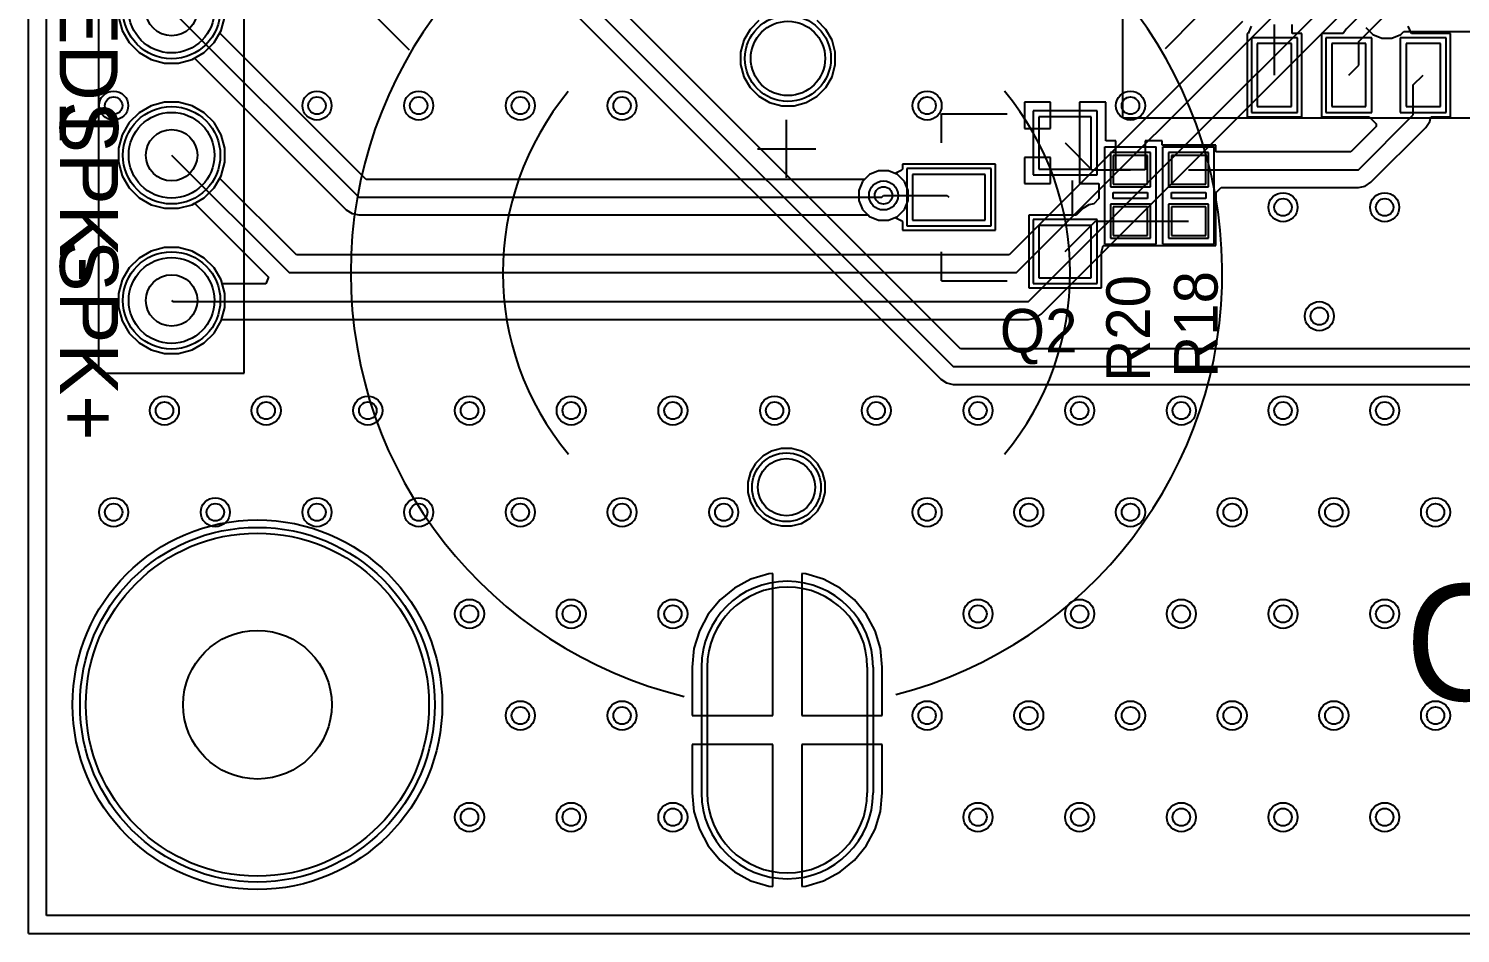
# Model space of a CAD drawing. Header units: millimetres. Extents: x 3.09 to 5.5, y 1.46 to 3.23.
# Drawn here: x 3.091 to 4.077, y 1.46 to 2.083 of the extents above; entities that cross this region are included whole.
import ezdxf

# ---------------------------------------------------------------- set-up
doc = ezdxf.new("R2010")
doc.units = ezdxf.units.MM
doc.header["$MEASUREMENT"] = 0
for name, color, linetype in [('BottomLayer', 5, 'Continuous'), ('BottomOverlay', 54, 'Continuous'), ('BottomPaste', 16, 'Continuous'), ('BottomSolder', 6, 'Continuous'), ('KeepOutLayer', 6, 'Continuous'), ('Mechanical11', 56, 'Continuous'), ('MultiLayer', 9, 'Continuous'), ('PadHoleLayer', 156, 'Continuous'), ('TopLayer', 1, 'Continuous'), ('TopOverlay', 2, 'Continuous'), ('TopPaste', 8, 'Continuous'), ('TopSolder', 216, 'Continuous'), ('ViaHoleLayer', 16, 'Continuous')]:
    doc.layers.add(name, color=color, linetype=linetype)

# ---------------------------------------------------------------- blocks, each defined once
blk = doc.blocks.new('HDR1X10_B_7')
at = {"layer": 'BottomLayer'}
for centre in [(0.7, 0), (0.8, 0), (0.9, 0)]:
    blk.add_circle(centre, 0.02953, dxfattribs=at)
at = {"layer": 'BottomOverlay'}
for p, q in [((0.95, 0.05), (-0.05, 0.05)), ((0.95, -0.05), (0.95, 0.05)), ((0.95, -0.05), (0.025, -0.05))]:
    blk.add_line(p, q, dxfattribs=at)
at = {"layer": 'BottomSolder'}
for centre in [(0.7, 0), (0.8, 0), (0.9, 0)]:
    blk.add_circle(centre, 0.03353, dxfattribs=at)
at = {"layer": 'MultiLayer'}
for centre in [(0.7, 0), (0.8, 0), (0.9, 0)]:
    blk.add_circle(centre, 0.02953, dxfattribs=at)
at = {"layer": 'PadHoleLayer'}
for centre in [(0.7, 0), (0.8, 0), (0.9, 0)]:
    blk.add_circle(centre, 0.01772, dxfattribs=at)
at = {"layer": 'TopLayer'}
for centre in [(0.7, 0), (0.8, 0), (0.9, 0)]:
    blk.add_circle(centre, 0.02953, dxfattribs=at)
at = {"layer": 'TopSolder'}
for centre in [(0.7, 0), (0.8, 0), (0.9, 0)]:
    blk.add_circle(centre, 0.03353, dxfattribs=at)
blk = doc.blocks.new('AIR722UG_A10_18')
at = {"layer": 'TopLayer'}
for p, q in [((0.11614, 0.05118), (0.09252, 0.05118)), ((0.09252, 0.05118), (0.09252, 0.00787)), ((0.11614, 0.00787), (0.11614, 0.05118)), ((0.16732, 0.05118), (0.1437, 0.05118)), ((0.1437, 0.05118), (0.1437, 0.00787)), ((0.16732, 0.00787), (0.16732, 0.05118)), ((0.2185, 0.05118), (0.19488, 0.05118)), ((0.19488, 0.05118), (0.19488, 0.00787)), ((0.2185, 0.00787), (0.2185, 0.05118)), ((0.09252, 0.00787), (0.11614, 0.00787)), ((0.1437, 0.00787), (0.16732, 0.00787)), ((0.19488, 0.00787), (0.2185, 0.00787))]:
    blk.add_line(p, q, dxfattribs=at)
at = {"layer": 'TopOverlay'}
for q in [(0, 0.81102), (0.77165, 0)]:
    blk.add_line((0, 0), q, dxfattribs=at)
at = {"layer": 'TopPaste'}
for p, q in [((0.11614, 0.05118), (0.09252, 0.05118)), ((0.09252, 0.05118), (0.09252, 0.00787)), ((0.11614, 0.00787), (0.11614, 0.05118)), ((0.16732, 0.05118), (0.1437, 0.05118)), ((0.1437, 0.05118), (0.1437, 0.00787)), ((0.16732, 0.00787), (0.16732, 0.05118)), ((0.2185, 0.05118), (0.19488, 0.05118)), ((0.19488, 0.05118), (0.19488, 0.00787)), ((0.2185, 0.00787), (0.2185, 0.05118)), ((0.09252, 0.00787), (0.11614, 0.00787)), ((0.1437, 0.00787), (0.16732, 0.00787)), ((0.19488, 0.00787), (0.2185, 0.00787))]:
    blk.add_line(p, q, dxfattribs=at)
at = {"layer": 'TopSolder'}
for p, q in [((0.12014, 0.05518), (0.08852, 0.05518)), ((0.08852, 0.05518), (0.08852, 0.00387)), ((0.12014, 0.00387), (0.12014, 0.05518)), ((0.17132, 0.05518), (0.1397, 0.05518)), ((0.1397, 0.05518), (0.1397, 0.00387)), ((0.17132, 0.00387), (0.17132, 0.05518)), ((0.2225, 0.05518), (0.19088, 0.05518)), ((0.19088, 0.05518), (0.19088, 0.00387)), ((0.2225, 0.00387), (0.2225, 0.05518)), ((0.08852, 0.00387), (0.12014, 0.00387)), ((0.1397, 0.00387), (0.17132, 0.00387)), ((0.19088, 0.00387), (0.2225, 0.00387))]:
    blk.add_line(p, q, dxfattribs=at)
blk = doc.blocks.new('R0402_37')
at = {"layer": 'Mechanical11'}
for p, q in [((-0.03346, 0.01772), (0.03346, 0.01772)), ((-0.03346, 0.01772), (-0.03346, -0.01772)), ((0.03346, 0.01772), (0.03346, -0.01772)), ((-0.03346, -0.01772), (0.03346, -0.01772))]:
    blk.add_line(p, q, dxfattribs=at)
at = {"layer": 'TopLayer'}
for p, q in [((-0.00787, 0.01181), (-0.02756, 0.01181)), ((-0.02756, 0.01181), (-0.02756, -0.01181)), ((-0.00787, -0.01181), (-0.00787, 0.01181)), ((-0.002, -0.01181), (-0.002, 0.01181)), ((-0.002, 0.01181), (0.002, 0.01181)), ((0.002, 0.01181), (0.002, -0.01181)), ((0.02756, 0.01181), (0.00787, 0.01181)), ((0.00787, 0.01181), (0.00787, -0.01181)), ((0.02756, -0.01181), (0.02756, 0.01181)), ((-0.02756, -0.01181), (-0.00787, -0.01181)), ((0.002, -0.01181), (-0.002, -0.01181)), ((0.00787, -0.01181), (0.02756, -0.01181))]:
    blk.add_line(p, q, dxfattribs=at)
at = {"layer": 'TopOverlay'}
for p, q in [((-0.03346, 0.01772), (0.03346, 0.01772)), ((-0.03346, 0.01772), (-0.03346, -0.01772)), ((0.03346, 0.01772), (0.03346, -0.01772)), ((-0.03346, -0.01772), (0.03346, -0.01772))]:
    blk.add_line(p, q, dxfattribs=at)
at = {"layer": 'TopPaste'}
for p, q in [((-0.00787, 0.01181), (-0.02756, 0.01181)), ((-0.02756, 0.01181), (-0.02756, -0.01181)), ((-0.00787, -0.01181), (-0.00787, 0.01181)), ((0.02756, 0.01181), (0.00787, 0.01181)), ((0.00787, 0.01181), (0.00787, -0.01181)), ((0.02756, -0.01181), (0.02756, 0.01181)), ((-0.02756, -0.01181), (-0.00787, -0.01181)), ((0.00787, -0.01181), (0.02756, -0.01181))]:
    blk.add_line(p, q, dxfattribs=at)
at = {"layer": 'TopSolder'}
for p, q in [((-0.00591, 0.01378), (-0.02953, 0.01378)), ((-0.02953, 0.01378), (-0.02953, -0.01378)), ((-0.00591, -0.01378), (-0.00591, 0.01378)), ((0.02953, 0.01378), (0.00591, 0.01378)), ((0.00591, 0.01378), (0.00591, -0.01378)), ((0.02953, -0.01378), (0.02953, 0.01378)), ((-0.02953, -0.01378), (-0.00591, -0.01378)), ((0.00591, -0.01378), (0.02953, -0.01378))]:
    blk.add_line(p, q, dxfattribs=at)
blk = doc.blocks.new('R0402_39')
at = {"layer": 'Mechanical11'}
for p, q in [((-0.03346, 0.01772), (0.03346, 0.01772)), ((-0.03346, 0.01772), (-0.03346, -0.01772)), ((0.03346, 0.01772), (0.03346, -0.01772)), ((-0.03346, -0.01772), (0.03346, -0.01772))]:
    blk.add_line(p, q, dxfattribs=at)
at = {"layer": 'TopLayer'}
for p, q in [((-0.00787, 0.01181), (-0.02756, 0.01181)), ((-0.02756, 0.01181), (-0.02756, -0.01181)), ((-0.00787, -0.01181), (-0.00787, 0.01181)), ((-0.002, -0.01181), (-0.002, 0.01181)), ((-0.002, 0.01181), (0.002, 0.01181)), ((0.002, 0.01181), (0.002, -0.01181)), ((0.02756, 0.01181), (0.00787, 0.01181)), ((0.00787, 0.01181), (0.00787, -0.01181)), ((0.02756, -0.01181), (0.02756, 0.01181)), ((-0.02756, -0.01181), (-0.00787, -0.01181)), ((0.002, -0.01181), (-0.002, -0.01181)), ((0.00787, -0.01181), (0.02756, -0.01181))]:
    blk.add_line(p, q, dxfattribs=at)
at = {"layer": 'TopOverlay'}
for p, q in [((-0.03346, 0.01772), (0.03346, 0.01772)), ((-0.03346, 0.01772), (-0.03346, -0.01772)), ((0.03346, 0.01772), (0.03346, -0.01772)), ((-0.03346, -0.01772), (0.03346, -0.01772))]:
    blk.add_line(p, q, dxfattribs=at)
at = {"layer": 'TopPaste'}
for p, q in [((-0.00787, 0.01181), (-0.02756, 0.01181)), ((-0.02756, 0.01181), (-0.02756, -0.01181)), ((-0.00787, -0.01181), (-0.00787, 0.01181)), ((0.02756, 0.01181), (0.00787, 0.01181)), ((0.00787, 0.01181), (0.00787, -0.01181)), ((0.02756, -0.01181), (0.02756, 0.01181)), ((-0.02756, -0.01181), (-0.00787, -0.01181)), ((0.00787, -0.01181), (0.02756, -0.01181))]:
    blk.add_line(p, q, dxfattribs=at)
at = {"layer": 'TopSolder'}
for p, q in [((-0.00591, 0.01378), (-0.02953, 0.01378)), ((-0.02953, 0.01378), (-0.02953, -0.01378)), ((-0.00591, -0.01378), (-0.00591, 0.01378)), ((0.02953, 0.01378), (0.00591, 0.01378)), ((0.00591, 0.01378), (0.00591, -0.01378)), ((0.02953, -0.01378), (0.02953, 0.01378)), ((-0.02953, -0.01378), (-0.00591, -0.01378)), ((0.00591, -0.01378), (0.02953, -0.01378))]:
    blk.add_line(p, q, dxfattribs=at)
blk = doc.blocks.new('SOT_23_59')
at = {"layer": 'PadHoleLayer'}
for points in [[(0.0374, 0.08), (0.0374, 0.08), (0.0374, 0.08), (0.0374, 0.08)], [(0, 0), (0, 0), (0, 0), (0, 0)], [(0.0748, 0), (0.0748, 0), (0.0748, 0), (0.0748, 0)]]:
    blk.add_lwpolyline(points, close=True, dxfattribs=at)
at = {"layer": 'TopLayer'}
for p, q in [((0.02165, 0.105), (0.02165, 0.055)), ((0.05315, 0.105), (0.02165, 0.105)), ((0.05315, 0.055), (0.05315, 0.105)), ((0.02165, 0.055), (0.05315, 0.055)), ((-0.018, 0.018), (-0.018, -0.018)), ((0.018, 0.018), (-0.018, 0.018)), ((0.018, -0.018), (0.018, 0.018)), ((0.0568, 0.018), (0.0568, -0.018)), ((0.0928, 0.018), (0.0568, 0.018)), ((0.0928, -0.018), (0.0928, 0.018)), ((-0.018, -0.018), (0.018, -0.018)), ((0.0568, -0.018), (0.0928, -0.018))]:
    blk.add_line(p, q, dxfattribs=at)
at = {"layer": 'TopOverlay'}
for p, q in [((-0.0201, 0.085), (-0.0201, 0.04)), ((-0.0201, 0.085), (-0.0001, 0.085)), ((0.0749, 0.085), (0.0949, 0.085)), ((0.0949, 0.085), (0.0949, 0.04)), ((0.025, -0.005), (0.049, -0.005))]:
    blk.add_line(p, q, dxfattribs=at)
at = {"layer": 'TopPaste'}
for p, q in [((0.02165, 0.105), (0.02165, 0.055)), ((0.05315, 0.105), (0.02165, 0.105)), ((0.05315, 0.055), (0.05315, 0.105)), ((0.02165, 0.055), (0.05315, 0.055)), ((-0.018, 0.018), (-0.018, -0.018)), ((0.018, 0.018), (-0.018, 0.018)), ((0.018, -0.018), (0.018, 0.018)), ((0.0568, 0.018), (0.0568, -0.018)), ((0.0928, 0.018), (0.0568, 0.018)), ((0.0928, -0.018), (0.0928, 0.018)), ((-0.018, -0.018), (0.018, -0.018)), ((0.0568, -0.018), (0.0928, -0.018))]:
    blk.add_line(p, q, dxfattribs=at)
at = {"layer": 'TopSolder'}
for p, q in [((0.01765, 0.109), (0.01765, 0.051)), ((0.05715, 0.109), (0.01765, 0.109)), ((0.05715, 0.051), (0.05715, 0.109)), ((0.01765, 0.051), (0.05715, 0.051)), ((-0.022, 0.022), (-0.022, -0.022)), ((0.022, 0.022), (-0.022, 0.022)), ((0.022, -0.022), (0.022, 0.022)), ((0.0528, 0.022), (0.0528, -0.022)), ((0.0968, 0.022), (0.0528, 0.022)), ((0.0968, -0.022), (0.0968, 0.022)), ((-0.022, -0.022), (0.022, -0.022)), ((0.0528, -0.022), (0.0968, -0.022))]:
    blk.add_line(p, q, dxfattribs=at)
blk = doc.blocks.new('CR1220____B_76')
at = {"layer": 'BottomLayer'}
for p, q in [((-0.27165, 0.05512), (-0.35827, 0.05512)), ((-0.27165, -0.05512), (-0.35827, -0.05512))]:
    blk.add_line(p, q, dxfattribs=at)
for centre, radius in [((-0.14779, 0.00049), 0.01969), ((0.14749, -0.00049), 0.02559)]:
    blk.add_circle(centre, radius, dxfattribs=at)
for centre, start, end in [((-0.35827, 0), 90, 270), ((-0.27165, 0), 270, 90)]:
    blk.add_arc(centre, 0.05512, start, end, dxfattribs=at)
at = {"layer": 'BottomOverlay'}
for p, q in [((0.17702, 0.28396), (0.15339, 0.26033)), ((0.08516, 0.02039), (0.08516, -0.01961)), ((0.06516, 0.00039), (0.10516, 0.00039)), ((0.15438, -0.26034), (0.17702, -0.28297))]:
    blk.add_line(p, q, dxfattribs=at)
for radius, start, end in [(0.3, 90, 166.43476), (0.3, 13.53762, 90), (0.19526, 50.281, 129.764), (0.3, 194.53377, 346.8605), (0.19526, 230.236, 309.806)]:
    blk.add_arc((-0.00015, 0.00049), radius, start, end, dxfattribs=at)
at = {"layer": 'BottomPaste'}
for p, q in [((-0.27165, 0.05512), (-0.35827, 0.05512)), ((-0.27165, -0.05512), (-0.35827, -0.05512))]:
    blk.add_line(p, q, dxfattribs=at)
for centre, start, end in [((-0.35827, 0), 90, 270), ((-0.27165, 0), 270, 90)]:
    blk.add_arc(centre, 0.05512, start, end, dxfattribs=at)
at = {"layer": 'BottomSolder'}
for p, q in [((-0.27165, 0.05912), (-0.35827, 0.05912)), ((-0.27165, -0.05912), (-0.35827, -0.05912))]:
    blk.add_line(p, q, dxfattribs=at)
for centre, radius in [((-0.14779, 0.00049), 0.02369), ((0.14749, -0.00049), 0.02959)]:
    blk.add_circle(centre, radius, dxfattribs=at)
for centre, start, end in [((-0.35827, 0), 90, 270), ((-0.27165, 0), 270, 90)]:
    blk.add_arc(centre, 0.05912, start, end, dxfattribs=at)
at = {"layer": 'MultiLayer'}
for centre, radius in [((-0.14779, 0.00049), 0.01969), ((0.14749, -0.00049), 0.02559)]:
    blk.add_circle(centre, radius, dxfattribs=at)
at = {"layer": 'PadHoleLayer'}
for centre, radius in [((-0.14779, 0.00049), 0.01969), ((0.14749, -0.00049), 0.02559)]:
    blk.add_circle(centre, radius, dxfattribs=at)
at = {"layer": 'TopLayer'}
for centre, radius in [((-0.14779, 0.00049), 0.01969), ((0.14749, -0.00049), 0.02559)]:
    blk.add_circle(centre, radius, dxfattribs=at)
at = {"layer": 'TopSolder'}
for centre, radius in [((-0.14779, 0.00049), 0.02369), ((0.14749, -0.00049), 0.02959)]:
    blk.add_circle(centre, radius, dxfattribs=at)

msp = doc.modelspace()

# ---------------------------------------------------------------- linework, layer by layer
at = {"layer": 'BottomLayer'}
for p, q in [((3.10373, 1.47224), (3.10373, 3.21942)), ((3.77146, 1.915), (4.09125, 2.23478)), ((3.77975, 1.895), (4.09953, 2.21478)), ((3.7884, 1.88635), (4.00842, 2.10637)), ((3.15339, 2.09102), (3.15588, 2.08173)), ((3.18992, 2.09583), (3.31883, 1.96692)), ((3.22396, 2.08173), (3.22645, 2.09102)), ((3.15588, 2.08173), (3.16069, 2.0734)), ((3.22299, 2.08006), (3.22396, 2.08173)), ((3.32389, 1.97916), (3.22299, 2.08006)), ((3.58811, 2.0825), (3.58382, 2.07507)), ((3.59418, 2.08857), (3.58811, 2.0825)), ((3.64027, 2.0825), (3.6342, 2.08857)), ((3.64456, 2.07507), (3.64027, 2.0825)), ((3.92716, 2.088), (3.7664, 1.92724)), ((4.01201, 2.08371), (4.0168, 2.07893)), ((4.03606, 2.07893), (4.03823, 2.0811)), ((4.03823, 2.0811), (4.15128, 2.0811)), ((3.16069, 2.0734), (3.16749, 2.0666)), ((3.58382, 2.07507), (3.5816, 2.06678)), ((3.64678, 2.06678), (3.64456, 2.07507)), ((4.0168, 2.07893), (4.02304, 2.07634)), ((4.02304, 2.07634), (4.02981, 2.07634)), ((4.02981, 2.07634), (4.03606, 2.07893)), ((3.16749, 2.0666), (3.17582, 2.06179)), ((3.17582, 2.06179), (3.18511, 2.0593)), ((3.19473, 2.0593), (3.20402, 2.06179)), ((3.20402, 2.06179), (3.20569, 2.06275)), ((3.20569, 2.06275), (3.31017, 1.95827)), ((3.5816, 2.06678), (3.5816, 2.0582)), ((3.64678, 2.0582), (3.64678, 2.06678)), ((3.18511, 2.0593), (3.19473, 2.0593)), ((3.5816, 2.0582), (3.58382, 2.04991)), ((3.64456, 2.04991), (3.64678, 2.0582)), ((3.58382, 2.04991), (3.58811, 2.04248)), ((3.58811, 2.04248), (3.59418, 2.03641)), ((3.6342, 2.03641), (3.64027, 2.04248)), ((3.64027, 2.04248), (3.64456, 2.04991)), ((3.18511, 2.03235), (3.17582, 2.02986)), ((3.19473, 2.03235), (3.18511, 2.03235)), ((3.20402, 2.02986), (3.19473, 2.03235)), ((3.59418, 2.03641), (3.60161, 2.03212)), ((3.60161, 2.03212), (3.6099, 2.0299)), ((3.61848, 2.0299), (3.62677, 2.03212)), ((3.62677, 2.03212), (3.6342, 2.03641)), ((3.16749, 2.02506), (3.16069, 2.01826)), ((3.17582, 2.02986), (3.16749, 2.02506)), ((3.21235, 2.02506), (3.20402, 2.02986)), ((3.21915, 2.01826), (3.21235, 2.02506)), ((3.6099, 2.0299), (3.61848, 2.0299)), ((3.16069, 2.01826), (3.15588, 2.00993)), ((3.22396, 2.00993), (3.21915, 2.01826)), ((3.15588, 2.00993), (3.15339, 2.00064)), ((3.22645, 2.00064), (3.22396, 2.00993)), ((3.15339, 2.00064), (3.15339, 1.99102)), ((3.15339, 1.99102), (3.15588, 1.98173)), ((3.18992, 1.99583), (3.27075, 1.915)), ((3.22396, 1.98173), (3.22645, 1.99102)), ((3.22645, 1.99102), (3.22645, 2.00064)), ((3.15588, 1.98173), (3.16069, 1.9734)), ((3.22299, 1.98006), (3.22396, 1.98173)), ((3.67037, 1.98255), (3.66697, 1.97916)), ((3.67662, 1.98514), (3.67037, 1.98255)), ((3.68338, 1.98514), (3.67662, 1.98514)), ((3.68963, 1.98255), (3.68338, 1.98514)), ((3.69441, 1.97777), (3.68963, 1.98255)), ((3.16069, 1.9734), (3.16749, 1.9666)), ((3.27582, 1.92724), (3.22299, 1.98006)), ((3.66697, 1.97916), (3.32389, 1.97916)), ((3.697, 1.97152), (3.69441, 1.97777)), ((3.697, 1.96476), (3.697, 1.97152)), ((3.16749, 1.9666), (3.17582, 1.96179)), ((3.17582, 1.96179), (3.18511, 1.9593)), ((3.19473, 1.9593), (3.20402, 1.96179)), ((3.20402, 1.96179), (3.20569, 1.96275)), ((3.20569, 1.96275), (3.25659, 1.91185)), ((3.31883, 1.96692), (3.67878, 1.96692)), ((3.67878, 1.96692), (3.68, 1.96814)), ((3.69441, 1.95851), (3.697, 1.96476)), ((3.18511, 1.9593), (3.19473, 1.9593)), ((3.31017, 1.95827), (3.31414, 1.95562)), ((3.31414, 1.95562), (3.31883, 1.95469)), ((3.31883, 1.95469), (3.66941, 1.95469)), ((3.66941, 1.95469), (3.67037, 1.95373)), ((3.67037, 1.95373), (3.67662, 1.95114)), ((3.68338, 1.95114), (3.68963, 1.95373)), ((3.68963, 1.95373), (3.69441, 1.95851)), ((3.67662, 1.95114), (3.68338, 1.95114)), ((3.18511, 1.93235), (3.17582, 1.92986)), ((3.19473, 1.93235), (3.18511, 1.93235)), ((3.20402, 1.92986), (3.19473, 1.93235)), ((3.16749, 1.92506), (3.16069, 1.91826)), ((3.17582, 1.92986), (3.16749, 1.92506)), ((3.21235, 1.92506), (3.20402, 1.92986)), ((3.21915, 1.91826), (3.21235, 1.92506)), ((3.7664, 1.92724), (3.27582, 1.92724)), ((3.16069, 1.91826), (3.15588, 1.90993)), ((3.22396, 1.90993), (3.21915, 1.91826)), ((3.27075, 1.915), (3.77146, 1.915)), ((3.15588, 1.90993), (3.15339, 1.90064)), ((3.22468, 1.90724), (3.22396, 1.90993)), ((3.25468, 1.90724), (3.22468, 1.90724)), ((3.25659, 1.91185), (3.25468, 1.90724)), ((3.15339, 1.90064), (3.15339, 1.89102)), ((3.18992, 1.89583), (3.19075, 1.895)), ((3.19075, 1.895), (3.77975, 1.895)), ((3.15339, 1.89102), (3.15588, 1.88173)), ((3.22396, 1.88173), (3.22424, 1.88276)), ((3.22424, 1.88276), (3.77975, 1.88276)), ((3.77975, 1.88276), (3.78443, 1.8837)), ((3.78443, 1.8837), (3.7884, 1.88635)), ((3.15588, 1.88173), (3.16069, 1.8734)), ((3.16069, 1.8734), (3.16749, 1.8666)), ((3.21235, 1.8666), (3.21915, 1.8734)), ((3.21915, 1.8734), (3.22396, 1.88173)), ((3.16749, 1.8666), (3.17582, 1.86179)), ((3.20402, 1.86179), (3.21235, 1.8666)), ((3.17582, 1.86179), (3.18511, 1.8593)), ((3.18511, 1.8593), (3.19473, 1.8593)), ((3.19473, 1.8593), (3.20402, 1.86179)), ((3.6097, 1.7939), (3.60291, 1.79208)), ((3.61672, 1.7939), (3.6097, 1.7939)), ((3.62351, 1.79208), (3.61672, 1.7939)), ((3.59682, 1.78857), (3.59186, 1.7836)), ((3.60291, 1.79208), (3.59682, 1.78857)), ((3.62959, 1.78857), (3.62351, 1.79208)), ((3.63456, 1.7836), (3.62959, 1.78857)), ((3.58834, 1.77751), (3.58652, 1.77073)), ((3.59186, 1.7836), (3.58834, 1.77751)), ((3.63808, 1.77751), (3.63456, 1.7836)), ((3.63989, 1.77073), (3.63808, 1.77751)), ((3.58652, 1.77073), (3.58652, 1.7637)), ((3.63989, 1.7637), (3.63989, 1.77073)), ((3.58652, 1.7637), (3.58834, 1.75691)), ((3.58834, 1.75691), (3.59186, 1.75083)), ((3.63456, 1.75083), (3.63808, 1.75691)), ((3.63808, 1.75691), (3.63989, 1.7637)), ((3.59186, 1.75083), (3.59682, 1.74586)), ((3.59682, 1.74586), (3.60291, 1.74235)), ((3.62351, 1.74235), (3.62959, 1.74586)), ((3.62959, 1.74586), (3.63456, 1.75083)), ((3.60291, 1.74235), (3.6097, 1.74053)), ((3.6097, 1.74053), (3.61672, 1.74053)), ((3.61672, 1.74053), (3.62351, 1.74235)), ((3.60094, 1.70752), (3.58866, 1.7038)), ((3.6037, 1.70779), (3.60094, 1.70752)), ((3.6037, 1.61004), (3.6037, 1.70779)), ((3.62647, 1.70752), (3.6237, 1.70779)), ((3.6237, 1.70779), (3.6237, 1.61004)), ((3.63874, 1.7038), (3.62647, 1.70752)), ((3.57735, 1.69775), (3.56743, 1.68961)), ((3.58866, 1.7038), (3.57735, 1.69775)), ((3.65005, 1.69775), (3.63874, 1.7038)), ((3.65997, 1.68961), (3.65005, 1.69775)), ((3.56743, 1.68961), (3.5593, 1.6797)), ((3.66811, 1.6797), (3.65997, 1.68961)), ((3.5593, 1.6797), (3.55325, 1.66839)), ((3.67415, 1.66839), (3.66811, 1.6797)), ((3.55325, 1.66839), (3.54952, 1.65611)), ((3.67788, 1.65611), (3.67415, 1.66839)), ((3.54952, 1.65611), (3.54827, 1.64335)), ((3.67913, 1.64335), (3.67788, 1.65611)), ((3.54827, 1.64335), (3.54827, 1.61004)), ((3.67913, 1.61004), (3.67913, 1.64335)), ((3.54827, 1.61004), (3.6037, 1.61004)), ((3.6237, 1.61004), (3.67913, 1.61004)), ((3.6037, 1.59004), (3.54827, 1.59004)), ((3.54827, 1.59004), (3.54827, 1.55673)), ((3.6037, 1.49228), (3.6037, 1.59004)), ((3.67913, 1.59004), (3.6237, 1.59004)), ((3.6237, 1.59004), (3.6237, 1.49228)), ((3.67913, 1.55673), (3.67913, 1.59004)), ((3.54827, 1.55673), (3.54952, 1.54397)), ((3.67788, 1.54397), (3.67913, 1.55673)), ((3.54952, 1.54397), (3.55325, 1.53169)), ((3.67415, 1.53169), (3.67788, 1.54397)), ((3.55325, 1.53169), (3.5593, 1.52038)), ((3.66811, 1.52038), (3.67415, 1.53169)), ((3.5593, 1.52038), (3.56743, 1.51046)), ((3.65997, 1.51046), (3.66811, 1.52038)), ((3.56743, 1.51046), (3.57735, 1.50233)), ((3.65005, 1.50233), (3.65997, 1.51046)), ((3.57735, 1.50233), (3.58866, 1.49628)), ((3.63874, 1.49628), (3.65005, 1.50233)), ((3.58866, 1.49628), (3.60094, 1.49256)), ((3.60094, 1.49256), (3.6037, 1.49228)), ((3.6237, 1.49228), (3.62647, 1.49256)), ((3.62647, 1.49256), (3.63874, 1.49628)), ((4.09265, 1.47224), (3.10373, 1.47224))]:
    msp.add_line(p, q, dxfattribs=at)
for centre, radius in [((3.15, 2.03), 0.01), ((3.29, 2.03), 0.01), ((3.36, 2.03), 0.01), ((3.43, 2.03), 0.01), ((3.5, 2.03), 0.01), ((3.71, 2.03), 0.01), ((3.85, 2.03), 0.01), ((3.68, 1.96814), 0.01), ((3.955, 1.96), 0.01), ((4.025, 1.96), 0.01), ((3.98, 1.885), 0.01), ((3.185, 1.82), 0.01), ((3.255, 1.82), 0.01), ((3.325, 1.82), 0.01), ((3.395, 1.82), 0.01), ((3.465, 1.82), 0.01), ((3.535, 1.82), 0.01), ((3.605, 1.82), 0.01), ((3.675, 1.82), 0.01), ((3.745, 1.82), 0.01), ((3.815, 1.82), 0.01), ((3.885, 1.82), 0.01), ((3.955, 1.82), 0.01), ((4.025, 1.82), 0.01), ((3.15, 1.75), 0.01), ((3.22, 1.75), 0.01), ((3.29, 1.75), 0.01), ((3.36, 1.75), 0.01), ((3.43, 1.75), 0.01), ((3.5, 1.75), 0.01), ((3.57, 1.75), 0.01), ((3.71, 1.75), 0.01), ((3.78, 1.75), 0.01), ((3.85, 1.75), 0.01), ((3.92, 1.75), 0.01), ((3.99, 1.75), 0.01), ((4.06, 1.75), 0.01), ((3.24898, 1.61748), 0.11811), ((3.395, 1.68), 0.01), ((3.465, 1.68), 0.01), ((3.535, 1.68), 0.01), ((3.745, 1.68), 0.01), ((3.815, 1.68), 0.01), ((3.885, 1.68), 0.01), ((3.955, 1.68), 0.01), ((4.025, 1.68), 0.01), ((3.43, 1.61), 0.01), ((3.5, 1.61), 0.01), ((3.71, 1.61), 0.01), ((3.78, 1.61), 0.01), ((3.85, 1.61), 0.01), ((3.92, 1.61), 0.01), ((3.99, 1.61), 0.01), ((4.06, 1.61), 0.01), ((3.395, 1.54), 0.01), ((3.465, 1.54), 0.01), ((3.535, 1.54), 0.01), ((3.745, 1.54), 0.01), ((3.815, 1.54), 0.01), ((3.885, 1.54), 0.01), ((3.955, 1.54), 0.01), ((4.025, 1.54), 0.01)]:
    msp.add_circle(centre, radius, dxfattribs=at)
at = {"layer": 'BottomOverlay'}
msp.add_circle((3.24898, 1.61748), 0.12726, dxfattribs=at)
at = {"layer": 'BottomSolder'}
msp.add_circle((3.24898, 1.61748), 0.12211, dxfattribs=at)
at = {"layer": 'KeepOutLayer'}
for q in [(3.0915, 3.23165), (5.06, 1.46)]:
    msp.add_line((3.0915, 1.46), q, dxfattribs=at)
at = {"layer": 'MultiLayer'}
for centre, radius in [((3.15, 2.03), 0.01), ((3.29, 2.03), 0.01), ((3.36, 2.03), 0.01), ((3.43, 2.03), 0.01), ((3.5, 2.03), 0.01), ((3.71, 2.03), 0.01), ((3.85, 2.03), 0.01), ((3.68, 1.96814), 0.01), ((3.955, 1.96), 0.01), ((4.025, 1.96), 0.01), ((3.98, 1.885), 0.01), ((3.185, 1.82), 0.01), ((3.255, 1.82), 0.01), ((3.325, 1.82), 0.01), ((3.395, 1.82), 0.01), ((3.465, 1.82), 0.01), ((3.535, 1.82), 0.01), ((3.605, 1.82), 0.01), ((3.675, 1.82), 0.01), ((3.745, 1.82), 0.01), ((3.815, 1.82), 0.01), ((3.885, 1.82), 0.01), ((3.955, 1.82), 0.01), ((4.025, 1.82), 0.01), ((3.15, 1.75), 0.01), ((3.22, 1.75), 0.01), ((3.29, 1.75), 0.01), ((3.36, 1.75), 0.01), ((3.43, 1.75), 0.01), ((3.5, 1.75), 0.01), ((3.57, 1.75), 0.01), ((3.71, 1.75), 0.01), ((3.78, 1.75), 0.01), ((3.85, 1.75), 0.01), ((3.92, 1.75), 0.01), ((3.99, 1.75), 0.01), ((4.06, 1.75), 0.01), ((3.24898, 1.61748), 0.11811), ((3.395, 1.68), 0.01), ((3.465, 1.68), 0.01), ((3.535, 1.68), 0.01), ((3.745, 1.68), 0.01), ((3.815, 1.68), 0.01), ((3.885, 1.68), 0.01), ((3.955, 1.68), 0.01), ((4.025, 1.68), 0.01), ((3.43, 1.61), 0.01), ((3.5, 1.61), 0.01), ((3.71, 1.61), 0.01), ((3.78, 1.61), 0.01), ((3.85, 1.61), 0.01), ((3.92, 1.61), 0.01), ((3.99, 1.61), 0.01), ((4.06, 1.61), 0.01), ((3.395, 1.54), 0.01), ((3.465, 1.54), 0.01), ((3.535, 1.54), 0.01), ((3.745, 1.54), 0.01), ((3.815, 1.54), 0.01), ((3.885, 1.54), 0.01), ((3.955, 1.54), 0.01), ((4.025, 1.54), 0.01)]:
    msp.add_circle(centre, radius, dxfattribs=at)
at = {"layer": 'PadHoleLayer'}
msp.add_circle((3.24898, 1.61748), 0.05118, dxfattribs=at)
at = {"layer": 'TopLayer'}
for p, q in [((3.10373, 1.47224), (3.10373, 3.21942)), ((3.27, 2.3083), (3.728, 1.8503)), ((3.73307, 1.86253), (3.28224, 2.31337)), ((3.26135, 2.29965), (3.71935, 1.84165)), ((3.15339, 2.09102), (3.15588, 2.08173)), ((3.22396, 2.08173), (3.22645, 2.09102)), ((4.00943, 2.09364), (3.99847, 2.08269)), ((4.00713, 2.07404), (4.02643, 2.09334)), ((3.15588, 2.08173), (3.16069, 2.0734)), ((3.21915, 2.0734), (3.22396, 2.08173)), ((3.58811, 2.0825), (3.58382, 2.07507)), ((3.59418, 2.08857), (3.58811, 2.0825)), ((3.64027, 2.0825), (3.6342, 2.08857)), ((3.64456, 2.07507), (3.64027, 2.0825)), ((3.93095, 2.07968), (3.93032, 2.07968)), ((3.93032, 2.07968), (3.93032, 2.02237)), ((3.93302, 2.08468), (3.93095, 2.07968)), ((3.94913, 2.05102), (3.94913, 2.08587)), ((3.96137, 2.07968), (3.96137, 2.08587)), ((3.96794, 2.07968), (3.96137, 2.07968)), ((3.96794, 2.02237), (3.96794, 2.07968)), ((3.99646, 2.07968), (3.9815, 2.07968)), ((3.9815, 2.07968), (3.9815, 2.02237)), ((3.99847, 2.08269), (3.99646, 2.07968)), ((4.04334, 2.07968), (4.04124, 2.08468)), ((4.07031, 2.07968), (4.04334, 2.07968)), ((4.07031, 2.02237), (4.07031, 2.07968)), ((3.16069, 2.0734), (3.16749, 2.0666)), ((3.21235, 2.0666), (3.21915, 2.0734)), ((3.58382, 2.07507), (3.5816, 2.06678)), ((3.64678, 2.06678), (3.64456, 2.07507)), ((4.00713, 2.05783), (4.00713, 2.07404)), ((3.16749, 2.0666), (3.17582, 2.06179)), ((3.17582, 2.06179), (3.18511, 2.0593)), ((3.19473, 2.0593), (3.20402, 2.06179)), ((3.20402, 2.06179), (3.21235, 2.0666)), ((3.5816, 2.06678), (3.5816, 2.0582)), ((3.64678, 2.0582), (3.64678, 2.06678)), ((3.18511, 2.0593), (3.19473, 2.0593)), ((3.5816, 2.0582), (3.58382, 2.04991)), ((3.64456, 2.04991), (3.64678, 2.0582)), ((4.00031, 2.05102), (4.00713, 2.05783)), ((4.04469, 2.04421), (4.0515, 2.05102)), ((3.58382, 2.04991), (3.58811, 2.04248)), ((3.58811, 2.04248), (3.59418, 2.03641)), ((3.6342, 2.03641), (3.64027, 2.04248)), ((3.64027, 2.04248), (3.64456, 2.04991)), ((4.04469, 2.02369), (4.04469, 2.04421)), ((3.18511, 2.03235), (3.17582, 2.02986)), ((3.19473, 2.03235), (3.18511, 2.03235)), ((3.20402, 2.02986), (3.19473, 2.03235)), ((3.59418, 2.03641), (3.60161, 2.03212)), ((3.60161, 2.03212), (3.6099, 2.0299)), ((3.61848, 2.0299), (3.62677, 2.03212)), ((3.62677, 2.03212), (3.6342, 2.03641)), ((3.795, 2.03232), (3.777, 2.03232)), ((3.777, 2.03232), (3.777, 2.01432)), ((3.795, 2.01432), (3.795, 2.03232)), ((3.833, 2.03232), (3.815, 2.03232)), ((3.815, 2.03232), (3.815, 2.00432)), ((3.833, 2.0057), (3.833, 2.03232)), ((3.16749, 2.02506), (3.16069, 2.01826)), ((3.17582, 2.02986), (3.16749, 2.02506)), ((3.21235, 2.02506), (3.20402, 2.02986)), ((3.21915, 2.01826), (3.21235, 2.02506)), ((3.6099, 2.0299), (3.61848, 2.0299)), ((3.93032, 2.02237), (3.96794, 2.02237)), ((3.9815, 2.02237), (4.01433, 2.02237)), ((4.00685, 1.98586), (4.04469, 2.02369)), ((4.01433, 2.02237), (4.01922, 2.01747)), ((4.05599, 2.01901), (4.05666, 2.02237)), ((4.05666, 2.02237), (4.07031, 2.02237)), ((3.16069, 2.01826), (3.15588, 2.00993)), ((3.22396, 2.00993), (3.21915, 2.01826)), ((3.777, 2.01432), (3.795, 2.01432)), ((4.01922, 2.01553), (4.00178, 1.99809)), ((4.0155, 1.97721), (4.05334, 2.01504)), ((4.01922, 2.01747), (4.01922, 2.01553)), ((4.05334, 2.01504), (4.05599, 2.01901)), ((3.15588, 2.00993), (3.15339, 2.00064)), ((3.22645, 2.00064), (3.22396, 2.00993)), ((3.805, 2.00432), (3.82346, 1.98586)), ((3.815, 2.00432), (3.815, 1.97632)), ((3.84, 2.0057), (3.833, 2.0057)), ((3.84, 1.98586), (3.84, 2.0057)), ((3.87181, 2.0057), (3.86, 2.0057)), ((3.86, 2.0057), (3.86, 1.98586)), ((3.87181, 2.0027), (3.87181, 2.0057)), ((3.90881, 2.0027), (3.87181, 2.0027)), ((3.90881, 1.99809), (3.90881, 2.0027)), ((3.15339, 2.00064), (3.15339, 1.99102)), ((3.15339, 1.99102), (3.15588, 1.98173)), ((3.22396, 1.98173), (3.22645, 1.99102)), ((3.22645, 1.99102), (3.22645, 2.00064)), ((3.795, 1.99432), (3.777, 1.99432)), ((3.777, 1.99432), (3.777, 1.97632)), ((3.795, 1.97632), (3.795, 1.99432)), ((4.00178, 1.99809), (3.90881, 1.99809)), ((3.15588, 1.98173), (3.16069, 1.9734)), ((3.21915, 1.9734), (3.22396, 1.98173)), ((3.67037, 1.98255), (3.66559, 1.97777)), ((3.67662, 1.98514), (3.67037, 1.98255)), ((3.68338, 1.98514), (3.67662, 1.98514)), ((3.688, 1.98323), (3.68338, 1.98514)), ((3.69223, 1.98533), (3.688, 1.98323)), ((3.693, 1.98616), (3.69223, 1.98533)), ((3.757, 1.98967), (3.693, 1.98967)), ((3.693, 1.98967), (3.693, 1.98616)), ((3.757, 1.94417), (3.757, 1.98967)), ((3.82346, 1.98586), (3.85, 1.98586)), ((3.86, 1.98586), (3.84, 1.98586)), ((3.89, 1.98586), (4.00685, 1.98586)), ((3.16069, 1.9734), (3.16749, 1.9666)), ((3.21235, 1.9666), (3.21915, 1.9734)), ((3.66559, 1.97777), (3.663, 1.97152)), ((3.663, 1.97152), (3.663, 1.96476)), ((3.777, 1.97632), (3.795, 1.97632)), ((3.815, 1.97632), (3.82819, 1.97632)), ((3.82819, 1.97632), (3.82819, 1.96602)), ((3.90895, 1.97014), (3.9125, 1.97362)), ((3.9125, 1.97362), (4.00685, 1.97362)), ((4.00685, 1.97362), (4.01153, 1.97456)), ((4.01153, 1.97456), (4.0155, 1.97721)), ((3.16749, 1.9666), (3.17582, 1.96179)), ((3.17582, 1.96179), (3.18511, 1.9593)), ((3.19473, 1.9593), (3.20402, 1.96179)), ((3.20402, 1.96179), (3.21235, 1.9666)), ((3.663, 1.96476), (3.66559, 1.95851)), ((3.68, 1.96814), (3.72378, 1.96814)), ((3.72378, 1.96814), (3.725, 1.96692)), ((3.82122, 1.96173), (3.81725, 1.95908)), ((3.82477, 1.96243), (3.82122, 1.96173)), ((3.82819, 1.96602), (3.82477, 1.96243)), ((3.90881, 1.96545), (3.90895, 1.96614)), ((3.90881, 1.93358), (3.90881, 1.96545)), ((3.90895, 1.96614), (3.90895, 1.97014)), ((3.18511, 1.9593), (3.19473, 1.9593)), ((3.66559, 1.95851), (3.67037, 1.95373)), ((3.67037, 1.95373), (3.67662, 1.95114)), ((3.68338, 1.95114), (3.688, 1.95306)), ((3.688, 1.95306), (3.69223, 1.95095)), ((3.8127, 1.95452), (3.78, 1.95452)), ((3.78, 1.95452), (3.78, 1.90452)), ((3.81725, 1.95908), (3.8127, 1.95452)), ((3.67662, 1.95114), (3.68338, 1.95114)), ((3.69223, 1.95095), (3.693, 1.95013)), ((3.693, 1.95013), (3.693, 1.94417)), ((3.693, 1.94417), (3.757, 1.94417)), ((3.805, 1.92952), (3.82591, 1.95043)), ((3.82591, 1.95043), (3.85, 1.95043)), ((3.85, 1.95043), (3.89, 1.95043)), ((3.18511, 1.93235), (3.17582, 1.92986)), ((3.19473, 1.93235), (3.18511, 1.93235)), ((3.20402, 1.92986), (3.19473, 1.93235)), ((3.83, 1.92908), (3.83119, 1.93358)), ((3.83119, 1.93358), (3.86881, 1.93358)), ((3.86881, 1.93358), (3.86881, 1.93358)), ((3.86881, 1.93358), (3.87119, 1.93358)), ((3.87119, 1.93358), (3.87119, 1.93358)), ((3.87119, 1.93358), (3.90881, 1.93358)), ((3.16749, 1.92506), (3.16069, 1.91826)), ((3.17582, 1.92986), (3.16749, 1.92506)), ((3.21235, 1.92506), (3.20402, 1.92986)), ((3.21915, 1.91826), (3.21235, 1.92506)), ((3.83, 1.90452), (3.83, 1.92908)), ((3.16069, 1.91826), (3.15588, 1.90993)), ((3.22396, 1.90993), (3.21915, 1.91826)), ((3.15588, 1.90993), (3.15339, 1.90064)), ((3.22645, 1.90064), (3.22396, 1.90993)), ((3.78, 1.90452), (3.83, 1.90452)), ((3.15339, 1.90064), (3.15339, 1.89102)), ((3.22645, 1.89102), (3.22645, 1.90064)), ((3.15339, 1.89102), (3.15588, 1.88173)), ((3.22396, 1.88173), (3.22645, 1.89102)), ((3.15588, 1.88173), (3.16069, 1.8734)), ((3.16069, 1.8734), (3.16749, 1.8666)), ((3.21235, 1.8666), (3.21915, 1.8734)), ((3.21915, 1.8734), (3.22396, 1.88173)), ((3.16749, 1.8666), (3.17582, 1.86179)), ((3.20402, 1.86179), (3.21235, 1.8666)), ((3.17582, 1.86179), (3.18511, 1.8593)), ((3.18511, 1.8593), (3.19473, 1.8593)), ((3.19473, 1.8593), (3.20402, 1.86179)), ((4.68509, 1.86253), (3.73307, 1.86253)), ((3.728, 1.8503), (4.70194, 1.8503)), ((3.71935, 1.84165), (3.72332, 1.83899)), ((3.72332, 1.83899), (3.728, 1.83806)), ((3.728, 1.83806), (4.68509, 1.83806)), ((3.6097, 1.7939), (3.60291, 1.79208)), ((3.61672, 1.7939), (3.6097, 1.7939)), ((3.62351, 1.79208), (3.61672, 1.7939)), ((3.59682, 1.78857), (3.59186, 1.7836)), ((3.60291, 1.79208), (3.59682, 1.78857)), ((3.62959, 1.78857), (3.62351, 1.79208)), ((3.63456, 1.7836), (3.62959, 1.78857)), ((3.58834, 1.77751), (3.58652, 1.77073)), ((3.59186, 1.7836), (3.58834, 1.77751)), ((3.63808, 1.77751), (3.63456, 1.7836)), ((3.63989, 1.77073), (3.63808, 1.77751)), ((3.58652, 1.77073), (3.58652, 1.7637)), ((3.63989, 1.7637), (3.63989, 1.77073)), ((3.58652, 1.7637), (3.58834, 1.75691)), ((3.58834, 1.75691), (3.59186, 1.75083)), ((3.63456, 1.75083), (3.63808, 1.75691)), ((3.63808, 1.75691), (3.63989, 1.7637)), ((3.59186, 1.75083), (3.59682, 1.74586)), ((3.59682, 1.74586), (3.60291, 1.74235)), ((3.62351, 1.74235), (3.62959, 1.74586)), ((3.62959, 1.74586), (3.63456, 1.75083)), ((3.60291, 1.74235), (3.6097, 1.74053)), ((3.6097, 1.74053), (3.61672, 1.74053)), ((3.61672, 1.74053), (3.62351, 1.74235)), ((5.04776, 1.47224), (3.10373, 1.47224))]:
    msp.add_line(p, q, dxfattribs=at)
for centre, radius in [((3.15, 2.03), 0.01), ((3.29, 2.03), 0.01), ((3.36, 2.03), 0.01), ((3.43, 2.03), 0.01), ((3.5, 2.03), 0.01), ((3.71, 2.03), 0.01), ((3.85, 2.03), 0.01), ((3.68, 1.96814), 0.01), ((3.955, 1.96), 0.01), ((4.025, 1.96), 0.01), ((3.98, 1.885), 0.01), ((3.185, 1.82), 0.01), ((3.255, 1.82), 0.01), ((3.325, 1.82), 0.01), ((3.395, 1.82), 0.01), ((3.465, 1.82), 0.01), ((3.535, 1.82), 0.01), ((3.605, 1.82), 0.01), ((3.675, 1.82), 0.01), ((3.745, 1.82), 0.01), ((3.815, 1.82), 0.01), ((3.885, 1.82), 0.01), ((3.955, 1.82), 0.01), ((4.025, 1.82), 0.01), ((3.15, 1.75), 0.01), ((3.22, 1.75), 0.01), ((3.29, 1.75), 0.01), ((3.36, 1.75), 0.01), ((3.43, 1.75), 0.01), ((3.5, 1.75), 0.01), ((3.57, 1.75), 0.01), ((3.71, 1.75), 0.01), ((3.78, 1.75), 0.01), ((3.85, 1.75), 0.01), ((3.92, 1.75), 0.01), ((3.99, 1.75), 0.01), ((4.06, 1.75), 0.01), ((3.24898, 1.61748), 0.11811), ((3.395, 1.68), 0.01), ((3.465, 1.68), 0.01), ((3.535, 1.68), 0.01), ((3.745, 1.68), 0.01), ((3.815, 1.68), 0.01), ((3.885, 1.68), 0.01), ((3.955, 1.68), 0.01), ((4.025, 1.68), 0.01), ((3.43, 1.61), 0.01), ((3.5, 1.61), 0.01), ((3.71, 1.61), 0.01), ((3.78, 1.61), 0.01), ((3.85, 1.61), 0.01), ((3.92, 1.61), 0.01), ((3.99, 1.61), 0.01), ((4.06, 1.61), 0.01), ((3.395, 1.54), 0.01), ((3.465, 1.54), 0.01), ((3.535, 1.54), 0.01), ((3.745, 1.54), 0.01), ((3.815, 1.54), 0.01), ((3.885, 1.54), 0.01), ((3.955, 1.54), 0.01), ((4.025, 1.54), 0.01)]:
    msp.add_circle(centre, radius, dxfattribs=at)
at = {"layer": 'TopOverlay'}
msp.add_circle((3.24898, 1.61748), 0.12726, dxfattribs=at)
at = {"layer": 'TopSolder'}
msp.add_circle((3.24898, 1.61748), 0.12211, dxfattribs=at)
at = {"layer": 'ViaHoleLayer'}
for centre in [(3.15, 2.03), (3.29, 2.03), (3.36, 2.03), (3.43, 2.03), (3.5, 2.03), (3.71, 2.03), (3.85, 2.03), (3.68, 1.96814), (3.955, 1.96), (4.025, 1.96), (3.98, 1.885), (3.185, 1.82), (3.255, 1.82), (3.325, 1.82), (3.395, 1.82), (3.465, 1.82), (3.535, 1.82), (3.605, 1.82), (3.675, 1.82), (3.745, 1.82), (3.815, 1.82), (3.885, 1.82), (3.955, 1.82), (4.025, 1.82), (3.15, 1.75), (3.22, 1.75), (3.29, 1.75), (3.36, 1.75), (3.43, 1.75), (3.5, 1.75), (3.57, 1.75), (3.71, 1.75), (3.78, 1.75), (3.85, 1.75), (3.92, 1.75), (3.99, 1.75), (4.06, 1.75), (3.395, 1.68), (3.465, 1.68), (3.535, 1.68), (3.745, 1.68), (3.815, 1.68), (3.885, 1.68), (3.955, 1.68), (4.025, 1.68), (3.43, 1.61), (3.5, 1.61), (3.71, 1.61), (3.78, 1.61), (3.85, 1.61), (3.92, 1.61), (3.99, 1.61), (4.06, 1.61), (3.395, 1.54), (3.465, 1.54), (3.535, 1.54), (3.745, 1.54), (3.815, 1.54), (3.885, 1.54), (3.955, 1.54), (4.025, 1.54)]:
    msp.add_circle(centre, 0.006, dxfattribs=at)

# ---------------------------------------------------------------- block references
msp.add_blockref('AIR722UG_A10_18', (3.8448, 2.0215))
for name, p, rotation in [('HDR1X10_B_7', (3.18992, 2.79583), 270), ('CR1220____B_76', (3.6137, 1.915), 90), ('SOT_23_59', (3.805, 1.92952), 90), ('R0402_37', (3.85, 1.96814), 90), ('R0402_39', (3.89, 1.96814), 90)]:
    msp.add_blockref(name, p, dxfattribs=dict(rotation=rotation))

# ---------------------------------------------------------------- texts
at = {"layer": 'TopOverlay'}
for s, height, rotation, p in [('LED1', 0.04, 270, (3.11281, 2.13736)), ('SPK-', 0.04, 270, (3.11305, 2.0331)), ('SPK+', 0.04, 270, (3.11305, 1.93764)), ('R18', 0.03, 90, (3.91, 1.84251)), ('R20', 0.03, 90, (3.86336, 1.83974))]:
    msp.add_text(s, height=height, rotation=rotation, dxfattribs=at).set_placement(p)
for s, height, p in [('Q2', 0.03, (3.76001, 1.86)), ('CAT1-AIR722-NONE-H1_V1.0', 0.08, (4.03912, 1.6203))]:
    msp.add_text(s, height=height, dxfattribs=at).set_placement(p)

doc.saveas('drawing.dxf')
